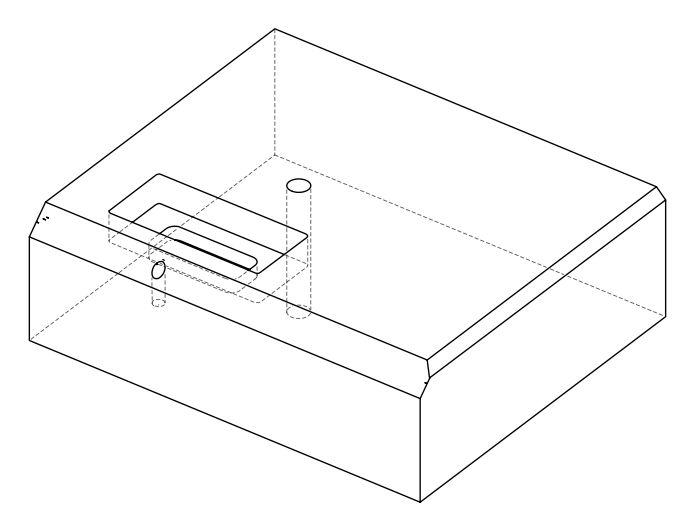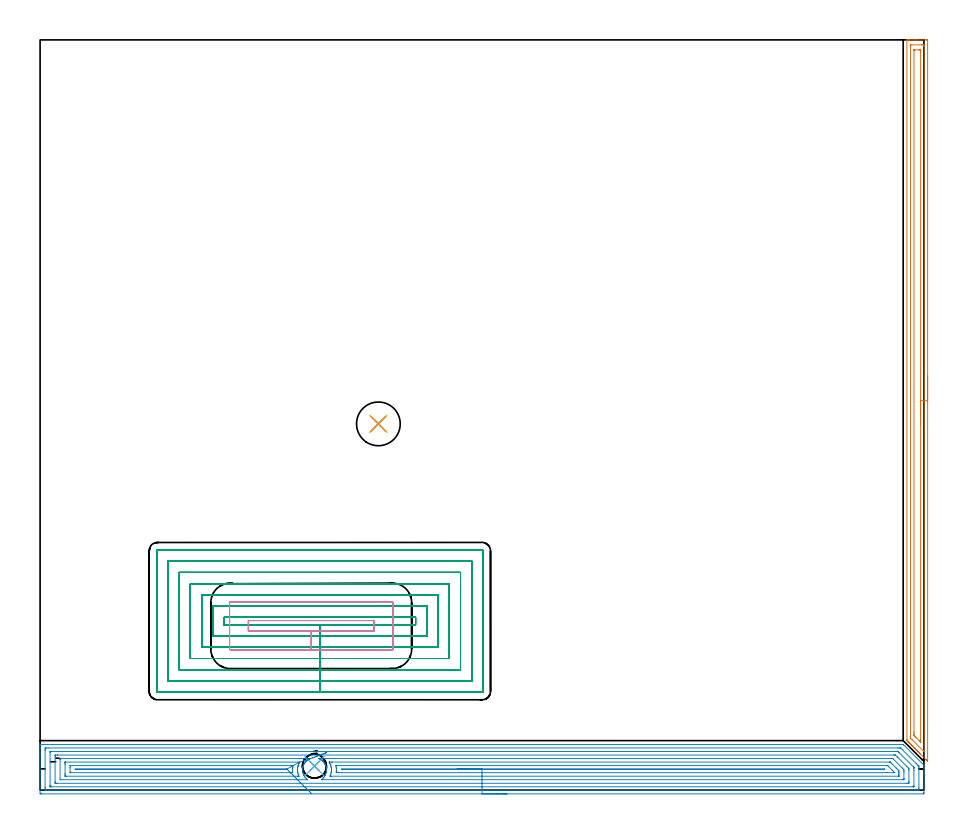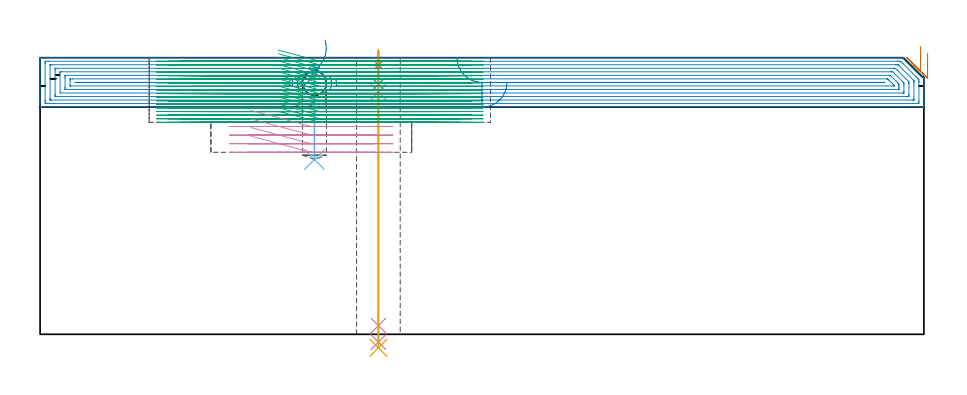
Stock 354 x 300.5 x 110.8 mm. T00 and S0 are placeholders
(PLAN: 10 operations, 7 tool changes, 103.4 min)
(1 SPOT_DRILL | STEP1HOLE | NXT0321_9005460120000 | 0.05 min | 182 mm3)
(2 SPOT_DRILL_1 | STEP1POCKET | NXT0321_9005460120000 | 0.03 min | 500 mm3)
(3 DRILL_BLIND_HOLE_INTO_CENTER | STEP1HOLE | UGT0301_191 | 0.05 min | 277 mm3)
(4 GUN_DRILL_THROUGH_HOLE | STEP1HOLE | UGT0307_003 | 0.54 min | 3882 mm3)
(5 SPADE_DRILL_TO_ENLARGE_THROUGH_HOLE | STEP1HOLE | UGT0306_008 | 0.47 min | 22270 mm3)
(6 DRILL_BLIND_HOLE_INTO_CENTER_1 | STEP1POCKET | NXT0301_067 | 0.15 min | 2520 mm3)
(7 AREA_MILL | FG_CHAMFER_SURFACE | UGT0205_001 | 7.08 min | 10128 mm3)
(8 AREA_MILL_1 | FG_CHAMFER_SURFACE_1 | UGT0205_001 | 22.66 min | 68127 mm3)
(9 MILL_RECTANGULAR_POCKET | POCKET_RECTANGULAR_STRAIGHT | NXT0201_008 | Follow Part, ap 1.5, ae 75% | 69.67 min | 222836 mm3)
(10 MILL_RECTANGULAR_POCKET_1 | POCKET_RECTANGULAR_STRAIGHT_1 | UGT0201_133 | Follow Part, ap 3.75, ae 75% | 2.71 min | 32368 mm3)
(TOOL NXT0321_9005460120000 | NC Spot Drill, 142deg, 12mm, Carbide, Uncoated | D12 PA142 FL30 Z2)
(TOOL UGT0301_191 | Twist Drill 7.1 mm | D7.1 PA118 FL66 Z2)
(TOOL UGT0307_003 | Gun Drill 7 mm | D7 PA130 FL24 Z1)
(TOOL UGT0306_008 | Spade Drill 17.5mm | D17.5 PA132 FL10 Z2)
(TOOL NXT0301_067 | Carbide Drill 9.6mm [860.1-0960-029A1-MM 2214] | D9.6 PA140 FL47 Z2)
(TOOL UGT0205_001 | Chamfer Mill 20 x 3 x 45 deg. | D20 FL50 Z2)
(TOOL NXT0201_008 | ENDMILL 6mm [2P460-0600-NA 1630] | D6 FL26 Z6)
(TOOL UGT0201_133 | Carbide End Mill 15.0 | D15 FL30 Z4)
(OP 1 SPOT_DRILL)
G17 G21 G94 G90
T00 M6
G54
G17 G0 G90 X135.5 Y146.7 S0 M3
G43 Z120.8 H0
G94 G81 G98 Z107.8 F250. R113.8
G80
M5
M2
(OP 2 SPOT_DRILL_1)
G17 G21 G94 G90
T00 M6
G54
G17 G0 G90 X109.9 Y9.6 S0 M3
G43 Z120.8 H0
G94 G81 G98 Z104.987 F250. R108.4
G80
M5
M2
(OP 3 DRILL_BLIND_HOLE_INTO_CENTER)
G17 G21 G94 G90
T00 M6
G54
G17 G0 G90 X135.5 Y146.7 S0 M3
G43 Z120.8 H0
G94 G81 G98 Z100.15 F250. R112.8
G80
M5
M2
(OP 4 GUN_DRILL_THROUGH_HOLE)
G17 G21 G94 G90
T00 M6
G54
G17 G0 G90 X135.5 Y146.7 M8
G43 Z120.8 H0
Z111.441
S716 M3
G94 G1 Z97.121 F125. M26
G4 X.084
Z3.5 F250.
G4 X.084
Z-3.132 F125.
G4 X.084
M5
M9
G0 Z111.441
Z120.8
M2
(OP 5 SPADE_DRILL_TO_ENLARGE_THROUGH_HOLE)
G17 G21 G94 G90
T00 M6
G54
G17 G0 G90 X135.5 Y146.7 S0 M3
G43 Z120.8 H0
G94 G73 G98 Z-5.396 F250. Q16.599 R112.8
G80
M5
M2
(OP 6 DRILL_BLIND_HOLE_INTO_CENTER_1)
G17 G21 G94 G90
T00 M6
G54
G17 G0 G90 X109.9 Y9.6 S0 M3
G43 Z120.8 H1
G94 G81 G98 Z70. F250. R107.4
G80
M5
M2
(OP 7 AREA_MILL)
G17 G21 G94 G90
T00 M6
G54
G17 G0 G90 X355.5 Y166. S1061 M3
G43 Z120.8 H0
Z112.5
G94 G1 Y165.962 Z111.628 F250.
Y165.848 Z110.764
Y165.659 Z109.912
Y165.397 Z109.08
Y165.063 Z108.274
Y164.66 Z107.5
Y164.192 Z106.764
Y163.66 Z106.072
Y163.071 Z105.429
Y162.428 Z104.84
Y161.736 Z104.309
Y161. Z103.84
Y160.226 Z103.437
Y159.42 Z103.103
Y158.588 Z102.841
Y157.737 Z102.652
Y156.872 Z102.538
Y156. Z102.5
Y11.731
X355.494 Y11.527 Z102.503
X355.492 Y11.518 Z102.504
X355.472 Y11.527 Z102.525
X355.023 Y11.977 Z102.977
X354.914 Y12.085 Z103.083
X354.877 Y12.122 Z103.122
X352.538 Y14.461 Z105.459
X352.494 Y14.505 Z105.505
X352.286 Y14.714 Z105.713
X352.241 Y14.758 Z105.756
X352.196 Y14.803 Z105.803
X351.989 Y15.01 Z106.01
X351.944 Y15.055 Z106.053
X351.898 Y15.101 Z106.101
X351.693 Y15.306 Z106.306
X351.647 Y15.352 Z106.35
X351.6 Y15.399 Z106.398
X351.397 Y15.602 Z106.602
X351.35 Y15.649 Z106.647
X351.303 Y15.697 Z106.696
X351.101 Y15.899 Z106.898
X351.053 Y15.946 Z106.944
X351.005 Y15.995 Z106.994
X350.805 Y16.195 Z107.194
X350.756 Y16.243 Z107.241
X350.707 Y16.293 Z107.292
X350.509 Y16.491 Z107.49
X350.459 Y16.54 Z107.538
X350.409 Y16.591 Z107.59
X350.212 Y16.787 Z107.787
X350.162 Y16.837 Z107.835
X350.111 Y16.888 Z107.888
X349.916 Y17.083 Z108.083
X349.865 Y17.134 Z108.132
X349.813 Y17.186 Z108.186
X349.62 Y17.379 Z108.379
X349.568 Y17.431 Z108.429
X349.515 Y17.484 Z108.484
X349.324 Y17.676 Z108.675
X349.271 Y17.728 Z108.726
X349.217 Y17.782 Z108.782
X349.028 Y17.972 Z108.971
X348.974 Y18.025 Z109.023
X348.92 Y18.08 Z109.079
X348.732 Y18.268 Z109.267
X348.677 Y18.322 Z109.32
X348.622 Y18.378 Z109.377
X348.436 Y18.564 Z109.563
X348.38 Y18.619 Z109.617
X348.324 Y18.676 Z109.675
X348.139 Y18.86 Z109.86
X348.083 Y18.916 Z109.914
X348.026 Y18.974 Z109.973
X347.843 Y19.156 Z110.156
X347.786 Y19.213 Z110.211
X347.727 Y19.271 Z110.27
X347.603 Y19.397 Z110.396
X347.325 Y19.675 Z110.672
X347.205 Y19.797 Z110.791
X347.2 Y20.165 Z110.8
Y300.325
X347.203 Y300.49 Z110.788
X347.253 Y300.493 Z110.739
X347.66 Y300.5 Z110.34
X347.977 Z110.022
X348.677 Z109.318
X349.918 Z108.079
X350.459 Z107.536
X351.079 Z106.916
X354.914 Z103.083
X355.187 Y300.498 Z102.81
X355.492 Y300.49 Z102.506
X355.499 Y300.185 Z102.499
X355.5 Y156. Z102.5
X354.086 Z103.914
Y15.634
X354.085 Y15.571 Z103.915
X354.081 Y15.446 Z103.919
X354.078 Y15.382 Z103.922
X354.064 Y15.393 Z103.936
X354.023 Y15.43 Z103.977
X353.753 Y15.697 Z104.247
X349.285 Y20.165 Z108.715
X348.677 Y20.776 Z109.323
X348.644 Y20.813 Z109.356
X348.63 Y20.832 Z109.37
X348.621 Y20.872 Z109.379
X348.616 Y20.996 Z109.384
X348.615 Y21.059 Z109.385
Y298.153
X348.616 Y298.216 Z109.384
X348.621 Y298.341 Z109.379
X348.632 Y298.49 Z109.368
X348.677 Y298.492 Z109.323
X349.161 Y298.499 Z108.839
X353.132 Y298.5 Z104.868
X353.616 Y298.499 Z104.384
X354.023 Y298.492 Z103.977
X354.075 Y298.49 Z103.925
X354.082 Y298.279 Z103.918
X354.085 Y298.153 Z103.915
Y298.09
X354.086 Y298.028 Z103.914
Y156.
X352.671 Z105.329
Y20.165
X352.67 Y19.735 Z105.33
X352.666 Y19.271 Z105.334
X352.665 Y19.249 Z105.335
X352.634 Y19.271 Z105.366
X352.241 Y19.66 Z105.759
X350.84 Y21.059 Z107.16
X350.459 Y21.442 Z107.541
X350.206 Y21.701 Z107.794
X350.08 Y21.832 Z107.92
X350.035 Y21.895 Z107.965
X350.034 Y21.952 Z107.966
X350.03 Y22.382 Z107.97
X350.029 Y22.846 Z107.971
Y23.278 Z107.972
Y296.303 Z107.971
X350.03 Y296.411 Z107.97
X350.033 Y296.464 Z107.967
X350.035 Y296.483 Z107.965
X350.067 Y296.49 Z107.933
X350.265 Y296.498 Z107.735
X352.045 Y296.5 Z105.955
X352.241 Y296.499 Z105.759
X352.437 Y296.497 Z105.563
X352.568 Y296.494 Z105.432
X352.665 Y296.489 Z105.335
X352.667 Y296.446 Z105.333
X352.669 Y296.303 Z105.331
X352.671 Y295.872 Z105.329
Y156.
Y155.128 Z105.367
Y154.264 Z105.48
Y153.412 Z105.669
Y152.58 Z105.932
Y151.774 Z106.265
Y151. Z106.668
X352.672 Y150.264 Z107.137
Y149.572 Z107.668
Y148.929 Z108.257
Y148.34 Z108.901
Y147.808 Z109.593
Y147.34 Z110.329
Y146.937 Z111.102
Y146.603 Z111.908
Y146.341 Z112.74
Y146.152 Z113.592
Y146.038 Z114.457
Y146. Z115.329
G0 Z120.8
M5
M2
(OP 8 AREA_MILL_1)
G17 G21 G94 G90
T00 M6
G54
G17 G0 G90 X187. Y-1.5 S1061 M3
G43 Z120.8 H0
Z101.
G94 G1 X186.962 Z100.128 F250.
X186.848 Z99.263
X186.659 Z98.412
X186.397 Z97.58
X186.063 Z96.774
X185.66 Z96.
X185.192 Z95.264
X184.66 Z94.572
X184.071 Z93.929
X183.428 Z93.34
X182.736 Z92.808
X182. Z92.34
X181.226 Z91.937
X180.42 Z91.603
X179.588 Z91.341
X178.737 Z91.152
X177.872 Z91.038
X177. Z91.
X0.614
X0.282 Y-1.496 Z91.002
X0.01 Y-1.492 Z91.006
X0. Y-1.216 Z91.282
Y14.458 Z106.953
Y16.849 Z109.344
Y17.878 Z110.377
X0.008 Y18.258 Z110.749
X0.01 Y18.297 Z110.788
X0.168 Y18.3 Z110.8
X345.348
X345.694 Z110.785
X345.932 Y18.069 Z110.568
X353.683 Y10.317 Z102.816
X353.823 Y10.179 Z102.675
X353.981 Y10.017 Z102.515
X353.996 Y9.993 Z102.49
X353.999 Y9.956 Z102.455
X354. Y9.942 Z102.441
Y8.845 Z101.339
Y7.621 Z100.118
Y7.066 Z99.56
Y-0.938 Z91.559
X353.997 Y-1.218 Z91.279
X353.99 Y-1.492 Z91.006
X353.715 Y-1.499 Z90.999
X177. Y-1.5 Z91.
Y-0.086 Z92.414
X3.331
X2.436 Y-0.084 Z92.416
X2.401 Y-0.082 Z92.418
X2.01 Y-0.049 Z92.451
X2.003 Y0.347 Z92.847
X2.001 Y0.841 Z93.341
X2. Y1.239 Z93.739
X2.001 Y15.959 Z108.459
X2.002 Y16.356 Z108.856
X2.01 Y16.849 Z109.349
X2.367 Y16.882 Z109.382
X2.401 Y16.883 Z109.383
X3.256 Y16.886 Z109.386
X343.562
X344.421 Y16.883 Z109.383
X344.455 Y16.88 Z109.38
X344.689 Y16.849 Z109.349
X345.348 Y16.201 Z108.701
X350.927 Y10.623 Z103.123
X351.599 Y9.948 Z102.448
X351.805 Y9.734 Z102.234
X351.99 Y9.532 Z102.032
X351.996 Y9.339 Z101.839
X351.999 Y8.845 Z101.345
X352. Y8.446 Z100.946
X351.999 Y0.841 Z93.341
X351.998 Y0.444 Z92.944
X351.99 Y-0.049 Z92.451
X351.633 Y-0.082 Z92.418
X351.599 Y-0.083 Z92.417
X350.743 Y-0.086 Z92.414
X177.
Y1.328 Z93.828
X4.59 Y1.329 Z93.829
X4.187 Y1.33 Z93.83
X4.053 Y1.333 Z93.833
X4.013 Y1.335 Z93.835
X4.007 Y1.42 Z93.92
X4.003 Y1.544 Z94.044
X4.001 Y1.73 Z94.23
X4. Y1.916 Z94.416
X4.001 Y15.07 Z107.57
X4.002 Y15.254 Z107.754
X4.01 Y15.441 Z107.941
X4.019 Y15.466 Z107.966
X4.037 Y15.468 Z107.968
X4.086 Y15.47 Z107.97
X4.187 Y15.471 Z107.971
X4.677 Y15.472 Z107.972
X342.669 Y15.471 Z107.971
X343.16 Y15.47 Z107.97
X343.562 Y15.466 Z107.966
X343.614 Y15.465 Z107.965
X343.672 Y15.417 Z107.917
X343.793 Y15.302 Z107.802
X344.03 Y15.07 Z107.57
X349.813 Y9.287 Z101.787
X349.92 Y9.175 Z101.675
X349.971 Y9.118 Z101.618
X349.99 Y9.082 Z101.582
X349.994 Y9.03 Z101.53
X349.998 Y8.845 Z101.345
X350. Y8.659 Z101.159
Y7.955 Z100.455
X349.999 Y1.73 Z94.23
X349.998 Y1.546 Z94.046
X349.99 Y1.359 Z93.859
X349.981 Y1.334 Z93.834
X349.963 Y1.332 Z93.832
X349.914 Y1.33 Z93.83
X349.813 Y1.329 Z93.829
X349.323 Y1.328 Z93.828
X177.
Y2.743 Z95.243
X6.741
X6.074 Y2.75 Z95.25
X6.01 Y2.762 Z95.262
X6.005 Y2.86 Z95.36
X6.002 Y3.067 Z95.567
X6. Y3.482 Z95.982
Y13.264 Z105.764
X6.002 Y13.723 Z106.223
X6.005 Y13.938 Z106.438
X6.01 Y14.04 Z106.54
X6.103 Y14.051 Z106.551
X6.866 Y14.057 Z106.557
X6.99
X341.899
X342.284 Y14.056 Z106.556
X342.476 Y14.054 Z106.554
X342.568 Y14.05 Z106.55
X342.669 Y13.972 Z106.472
X343.359 Y13.291 Z105.791
X343.562 Y13.09 Z105.59
X347.134 Y9.517 Z102.017
X347.795 Y8.845 Z101.345
X347.99 Y8.627 Z101.127
X347.995 Y8.413 Z100.913
X348. Y7.982 Z100.482
Y3.536 Z96.036
X347.998 Y3.077 Z95.577
X347.995 Y2.862 Z95.362
X347.99 Y2.76 Z95.26
X347.897 Y2.749 Z95.249
X347.134 Y2.743 Z95.243
X347.01
X177.
Y4.157 Z96.657
X113.144
X112.638 Y4.158 Z96.658
X112.904 Y4.365 Z96.865
X113.178 Y4.598 Z97.098
X113.387 Y4.81 Z97.31
X113.582 Y5.031 Z97.531
X113.837 Y5.373 Z97.873
X114.07 Y5.727 Z98.227
X114.167 Y5.916 Z98.416
X114.359 Y6.354 Z98.854
X114.509 Y6.802 Z99.302
X114.611 Y7.242 Z99.742
X114.67 Y7.687 Z100.187
X114.689 Y8.13 Z100.63
X114.665 Y8.572 Z101.072
X114.601 Y9.017 Z101.517
X114.492 Y9.457 Z101.957
X114.336 Y9.906 Z102.406
X114.138 Y10.343 Z102.843
X114.07 Y10.474 Z102.974
X113.814 Y10.858 Z103.358
X113.53 Y11.228 Z103.728
X113.178 Y11.599 Z104.099
X112.86 Y11.867 Z104.367
X112.524 Y12.113 Z104.613
X112.285 Y12.258 Z104.758
X111.846 Y12.477 Z104.977
X111.451 Y12.636 Z105.136
X111.748 Y12.64 Z105.14
X112.009 Y12.643 Z105.143
X340.641
X340.882 Y12.641 Z105.141
X341.54 Y12.636 Z105.136
X341.775 Y12.425 Z104.925
X345.357 Y8.845 Z101.345
X345.99 Y8.205 Z100.705
X345.994 Y7.955 Z100.455
X346. Y7.306 Z99.806
Y4.638 Z97.138
X345.996 Y4.398 Z96.898
X345.99 Y4.236 Z96.736
X345.984 Y4.164 Z96.664
X345.832 Y4.161 Z96.661
X345.589 Y4.158 Z96.658
X177. Y4.157 Z96.657
Y5.571 Z98.071
X116.716 Y5.572 Z98.072
X116.43 Y5.573 Z98.073
X116.18 Y5.576 Z98.076
X116.135 Y5.578 Z98.078
X116.14 Y5.615 Z98.115
X116.169 Y5.697 Z98.197
X116.345 Y6.177 Z98.677
X116.438 Y6.454 Z98.954
X116.585 Y7.066 Z99.566
X116.605 Y7.176 Z99.676
X116.649 Y7.539 Z100.039
X116.68 Y7.955 Z100.455
X116.682 Y7.99 Z100.49
X116.665 Y8.42 Z100.92
X116.629 Y8.845 Z101.345
X116.619 Y8.942 Z101.442
X116.533 Y9.375 Z101.875
X116.443 Y9.734 Z102.234
X116.307 Y10.141 Z102.641
X116.101 Y10.623 Z103.123
X116.037 Y10.764 Z103.264
X115.823 Y11.16 Z103.66
X115.8 Y11.207 Z103.707
X115.794 Y11.22 Z103.72
X115.823 Y11.222 Z103.722
X116.111 Y11.226 Z103.726
X116.716 Y11.228 Z103.728
X117.001 Y11.229 Z103.729
X340.275
X340.426 Y11.227 Z103.727
X340.501 Y11.224 Z103.724
X340.516 Y11.222 Z103.722
X340.556 Y11.187 Z103.687
X340.63 Y11.118 Z103.618
X340.882 Y10.87 Z103.37
X342.908 Y8.845 Z101.345
X343.562 Y8.188 Z100.688
X343.785 Y7.955 Z100.455
X343.99 Y7.735 Z100.235
X343.997 Y7.522 Z100.022
X343.999 Y7.066 Z99.566
X344. Y6.63 Z99.13
Y6.177 Z98.677
X343.998 Y5.742 Z98.242
X343.991 Y5.595 Z98.095
X343.989 Y5.577 Z98.077
X343.978 Y5.575 Z98.075
X343.942 Y5.573 Z98.073
X343.866 Y5.572 Z98.072
X177. Y5.571 Z98.071
Y6.985 Z99.485
X119.315
X118.619 Y6.992 Z99.492
X118.608 Y7.014 Z99.514
X118.612 Y7.066 Z99.566
X118.644 Y7.436 Z99.936
X118.669 Y7.789 Z100.289
X118.673 Y7.955 Z100.455
X118.646 Y8.701 Z101.201
X118.63 Y8.845 Z101.345
X118.502 Y9.659 Z102.159
X118.485 Y9.734 Z102.234
X118.48 Y9.757 Z102.257
X118.476 Y9.802 Z102.302
X118.502 Y9.808 Z102.308
X119.315 Y9.814 Z102.314
X119.396
X339.177
X339.339 Y9.811 Z102.311
X339.446 Y9.808 Z102.308
X339.49 Y9.801 Z102.301
X339.505 Y9.789 Z102.289
X339.566 Y9.734 Z102.234
X339.989 Y9.313 Z101.813
X341.345 Y7.955 Z100.455
X341.775 Y7.519 Z100.019
X341.99 Y7.287 Z99.787
X341.992 Y7.066 Z99.566
X341.99 Y7.011 Z99.511
X341.984 Y6.992 Z99.492
X341.937 Y6.989 Z99.489
X341.855 Y6.986 Z99.486
X339.177 Y6.985 Z99.485
X177.
Y8.399 Z100.899
X120.735
Y8.401 Z100.901
X338.203 Y8.4 Z100.9
X338.204 Y8.399 Z100.899
X338.203
X177.
X176.128 Z100.938
X175.264 Z101.051
X174.412 Z101.24
X173.58 Z101.503
X172.774 Z101.836
X172. Z102.239
X171.264 Z102.708
X170.572 Z103.239
X169.929 Z103.828
X169.34 Z104.472
X168.809 Z105.164
X168.34 Z105.899
X167.937 Z106.673
X167.603 Z107.479
X167.341 Z108.311
X167.152 Z109.163
X167.038 Z110.028
X167. Z110.899
G0 Z120.8
X114.076 Y14.788
Z117.889
G1 X114.314 Y14.877 Z117.055
X114.482 Y14.94 Z116.201
X114.58 Y14.977 Z115.335
X114.607 Y14.987 Z114.463
X114.563 Y14.971 Z113.592
X114.448 Y14.927 Z112.728
X114.263 Y14.858 Z111.879
X114.009 Y14.762 Z111.049
X113.689 Y14.642 Z110.247
X113.304 Y14.497 Z109.477
X112.858 Y14.329 Z108.747
X112.354 Y14.14 Z108.06
X111.796 Y13.93 Z107.423
X111.188 Y13.701 Z106.841
X110.535 Y13.456 Z106.317
X109.842 Y13.195 Z105.856
X109.114 Y12.921 Z105.461
X108.356 Y12.636 Z105.136
X108.263 Y12.601 Z105.101
X107.822 Y12.418 Z104.918
X107.544 Y12.274 Z104.774
X107.277 Y12.113 Z104.613
X106.929 Y11.863 Z104.363
X106.587 Y11.557 Z104.057
X106.269 Y11.228 Z103.728
X106.037 Y10.945 Z103.445
X105.842 Y10.649 Z103.149
X105.667 Y10.343 Z102.843
X105.464 Y9.906 Z102.406
X105.307 Y9.457 Z101.957
X105.215 Y9.102 Z101.602
X105.144 Y8.743 Z101.243
X105.129 Y8.572 Z101.072
X105.111 Y8.13 Z100.63
X105.125 Y7.687 Z100.187
X105.144 Y7.457 Z99.957
X105.207 Y7.128 Z99.628
X105.289 Y6.802 Z99.302
X105.441 Y6.354 Z98.854
X105.637 Y5.916 Z98.416
X105.825 Y5.58 Z98.08
X106.037 Y5.255 Z97.755
X106.218 Y5.031 Z97.531
X106.56 Y4.67 Z97.17
X106.929 Y4.335 Z96.835
X107.029 Y4.261 Z96.761
X107.151 Y4.161 Z96.661
X107.132 Y4.159 Z96.659
X107.113 Y4.158 Z96.658
X8.001 Y4.157 Z96.657
X8. Y12.162 Z104.662
X8.004 Y12.402 Z104.902
X8.01 Y12.564 Z105.064
X8.016 Y12.636 Z105.136
X8.168 Y12.639 Z105.139
X8.411 Y12.642 Z105.142
X107.813 Y12.643 Z105.143
X108.237 Y12.639 Z105.139
X108.356 Y12.636 Z105.136
X104.002 Y11.222 Z103.722
X103.871 Y10.963 Z103.463
X103.703 Y10.623 Z103.123
X103.581 Y10.363 Z102.863
X103.348 Y9.734 Z102.234
X103.341 Y9.713 Z102.213
X103.32 Y9.635 Z102.135
X103.182 Y8.982 Z101.482
X103.159 Y8.845 Z101.345
X103.121 Y8.153 Z100.653
X103.125 Y7.955 Z100.455
X103.138 Y7.607 Z100.107
X103.18 Y7.206 Z99.706
X103.208 Y7.066 Z99.566
X103.32 Y6.561 Z99.061
X103.447 Y6.177 Z98.677
X103.513 Y5.985 Z98.485
X103.67 Y5.602 Z98.102
X103.671 Y5.576 Z98.076
X103.661 Y5.575 Z98.075
X103.624 Y5.573 Z98.073
X103.32 Y5.572 Z98.072
X103.035 Y5.571 Z98.071
X10.438 Y5.572 Z98.072
X10.152 Y5.573 Z98.073
X10.059 Y5.575 Z98.075
X10.019 Y5.578 Z98.078
X10.01 Y5.597 Z98.097
X10.003 Y5.72 Z98.22
X10.001 Y6.177 Z98.677
X10. Y6.613 Z99.113
Y10.17 Z102.67
Y10.623 Z103.123
X10.002 Y11.058 Z103.558
X10.009 Y11.205 Z103.705
X10.011 Y11.223 Z103.723
X10.022 Y11.225 Z103.725
X10.058 Y11.227 Z103.727
X10.134 Y11.228 Z103.728
X103.886
X103.941 Y11.227 Z103.727
X104.002 Y11.222 Z103.722
X101.322 Y9.799 Z102.299
X101.321 Y9.78 Z102.28
X101.313 Y9.734 Z102.234
X101.201 Y9.176 Z101.676
X101.158 Y8.845 Z101.345
X101.131 Y8.357 Z100.857
X101.126 Y7.955 Z100.455
X101.148 Y7.45 Z99.95
X101.185 Y7.003 Z99.503
X100.964 Y6.992 Z99.492
X100.803 Y6.987 Z99.487
X100.721 Y6.986 Z99.486
X12.305
X12.225 Y6.987 Z99.487
X12.144 Y6.99 Z99.49
X12.01 Y6.998 Z99.498
X12.007 Y7.066 Z99.566
X12.002 Y7.288 Z99.788
X12. Y9.068 Z101.568
X12.007 Y9.734 Z102.234
X12.01 Y9.789 Z102.289
X12.016 Y9.808 Z102.308
X12.063 Y9.811 Z102.311
X12.145 Y9.814 Z102.314
X12.225
X13.037 Y9.815 Z102.315
X100.722 Y9.814 Z102.314
X100.884 Y9.813 Z102.313
X101.208 Y9.808 Z102.308
X101.322 Y9.799 Z102.299
X98.856 Y8.399 Z100.899
X14.011
X14.01 Y8.401 Z100.901
X98.854
X98.856 Y8.399 Z100.899
X99.376 Y7.881 Z100.428
X99.923 Y7.336 Z100.022
X100.493 Y6.769 Z99.686
X101.082 Y6.182 Z99.42
X101.685 Y5.582 Z99.228
X102.298 Y4.972 Z99.111
X102.915 Y4.357 Z99.07
X103.533 Y3.742 Z99.105
X104.146 Y3.131 Z99.216
X104.75 Y2.53 Z99.401
X105.34 Y1.942 Z99.661
X105.912 Y1.372 Z99.992
X106.461 Y0.825 Z100.392
X106.984 Y0.305 Z100.858
X107.476 Y-0.185 Z101.386
X107.933 Y-0.64 Z101.973
X108.352 Y-1.058 Z102.614
X108.73 Y-1.434 Z103.305
G0 Z120.8
M5
M2
(OP 9 MILL_RECTANGULAR_POCKET)
G17 G21 G94 G90
T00 M6
G54
G17 G0 G90 X95.484 Y66.2 S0 M3
G43 Z120.8 H1
Z113.8
G94 G1 X112.05 Z109.361 F250.
X150.4 F500.
Y69.2
X73.7
Y66.2
X112.05
Y61.7
X154.9
Y73.7
X69.2
Y61.7
X112.05
Y57.2
X159.4
Y78.2
X64.7
Y57.2
X112.05
Y52.7
X163.9
Y82.7
X60.2
Y52.7
X112.05
Y48.2
X168.4
Y87.2
X55.7
Y48.2
X112.05
Y43.7
X172.9
Y91.7
X51.2
Y43.7
X112.05
Y39.2
X177.1
G3 X177.4 Y39.5 R0.3
G1 Y95.9
G3 X177.1 Y96.2 R0.3
G1 X47.
G3 X46.7 Y95.9 R0.3
G1 Y39.5
G3 X47. Y39.2 R0.3
G1 X112.05
X113.05
G0 X95.484 Y66.2 Z112.361
G1 X112.05 Z107.922 F250.
X150.4 F500.
Y69.2
X73.7
Y66.2
X112.05
Y61.7
X154.9
Y73.7
X69.2
Y61.7
X112.05
Y57.2
X159.4
Y78.2
X64.7
Y57.2
X112.05
Y52.7
X163.9
Y82.7
X60.2
Y52.7
X112.05
Y48.2
X168.4
Y87.2
X55.7
Y48.2
X112.05
Y43.7
X172.9
Y91.7
X51.2
Y43.7
X112.05
Y39.2
X177.1
G3 X177.4 Y39.5 R0.3
G1 Y95.9
G3 X177.1 Y96.2 R0.3
G1 X47.
G3 X46.7 Y95.9 R0.3
G1 Y39.5
G3 X47. Y39.2 R0.3
G1 X112.05
X113.05
G0 X95.484 Y66.2 Z110.922
G1 X112.05 Z106.483 F250.
X150.4 F500.
Y69.2
X73.7
Y66.2
X112.05
Y61.7
X154.9
Y73.7
X69.2
Y61.7
X112.05
Y57.2
X159.4
Y78.2
X64.7
Y57.2
X112.05
Y52.7
X163.9
Y82.7
X60.2
Y52.7
X112.05
Y48.2
X168.4
Y87.2
X55.7
Y48.2
X112.05
Y43.7
X172.9
Y91.7
X51.2
Y43.7
X112.05
Y39.2
X177.1
G3 X177.4 Y39.5 R0.3
G1 Y95.9
G3 X177.1 Y96.2 R0.3
G1 X47.
G3 X46.7 Y95.9 R0.3
G1 Y39.5
G3 X47. Y39.2 R0.3
G1 X112.05
X113.05
G0 X95.484 Y66.2 Z109.483
G1 X112.05 Z105.044 F250.
X150.4 F500.
Y69.2
X73.7
Y66.2
X112.05
Y61.7
X154.9
Y73.7
X69.2
Y61.7
X112.05
Y57.2
X159.4
Y78.2
X64.7
Y57.2
X112.05
Y52.7
X163.9
Y82.7
X60.2
Y52.7
X112.05
Y48.2
X168.4
Y87.2
X55.7
Y48.2
X112.05
Y43.7
X172.9
Y91.7
X51.2
Y43.7
X112.05
Y39.2
X177.1
G3 X177.4 Y39.5 R0.3
G1 Y95.9
G3 X177.1 Y96.2 R0.3
G1 X47.
G3 X46.7 Y95.9 R0.3
G1 Y39.5
G3 X47. Y39.2 R0.3
G1 X112.05
X113.05
G0 X95.484 Y66.2 Z108.044
G1 X112.05 Z103.605 F250.
X150.4 F500.
Y69.2
X73.7
Y66.2
X112.05
Y61.7
X154.9
Y73.7
X69.2
Y61.7
X112.05
Y57.2
X159.4
Y78.2
X64.7
Y57.2
X112.05
Y52.7
X163.9
Y82.7
X60.2
Y52.7
X112.05
Y48.2
X168.4
Y87.2
X55.7
Y48.2
X112.05
Y43.7
X172.9
Y91.7
X51.2
Y43.7
X112.05
Y39.2
X177.1
G3 X177.4 Y39.5 R0.3
G1 Y95.9
G3 X177.1 Y96.2 R0.3
G1 X47.
G3 X46.7 Y95.9 R0.3
G1 Y39.5
G3 X47. Y39.2 R0.3
G1 X112.05
X113.05
G0 X95.484 Y66.2 Z106.605
G1 X112.05 Z102.167 F250.
X150.4 F500.
Y69.2
X73.7
Y66.2
X112.05
Y61.7
X154.9
Y73.7
X69.2
Y61.7
X112.05
Y57.2
X159.4
Y78.2
X64.7
Y57.2
X112.05
Y52.7
X163.9
Y82.7
X60.2
Y52.7
X112.05
Y48.2
X168.4
Y87.2
X55.7
Y48.2
X112.05
Y43.7
X172.9
Y91.7
X51.2
Y43.7
X112.05
Y39.2
X177.1
G3 X177.4 Y39.5 R0.3
G1 Y95.9
G3 X177.1 Y96.2 R0.3
G1 X47.
G3 X46.7 Y95.9 R0.3
G1 Y39.5
G3 X47. Y39.2 R0.3
G1 X112.05
X113.05
G0 X95.484 Y66.2 Z105.167
G1 X112.05 Z100.728 F250.
X150.4 F500.
Y69.2
X73.7
Y66.2
X112.05
Y61.7
X154.9
Y73.7
X69.2
Y61.7
X112.05
Y57.2
X159.4
Y78.2
X64.7
Y57.2
X112.05
Y52.7
X163.9
Y82.7
X60.2
Y52.7
X112.05
Y48.2
X168.4
Y87.2
X55.7
Y48.2
X112.05
Y43.7
X172.9
Y91.7
X51.2
Y43.7
X112.05
Y39.2
X177.1
G3 X177.4 Y39.5 R0.3
G1 Y95.9
G3 X177.1 Y96.2 R0.3
G1 X47.
G3 X46.7 Y95.9 R0.3
G1 Y39.5
G3 X47. Y39.2 R0.3
G1 X112.05
X113.05
G0 X95.484 Y66.2 Z103.728
G1 X112.05 Z99.289 F250.
X150.4 F500.
Y69.2
X73.7
Y66.2
X112.05
Y61.7
X154.9
Y73.7
X69.2
Y61.7
X112.05
Y57.2
X159.4
Y78.2
X64.7
Y57.2
X112.05
Y52.7
X163.9
Y82.7
X60.2
Y52.7
X112.05
Y48.2
X168.4
Y87.2
X55.7
Y48.2
X112.05
Y43.7
X172.9
Y91.7
X51.2
Y43.7
X112.05
Y39.2
X177.1
G3 X177.4 Y39.5 R0.3
G1 Y95.9
G3 X177.1 Y96.2 R0.3
G1 X47.
G3 X46.7 Y95.9 R0.3
G1 Y39.5
G3 X47. Y39.2 R0.3
G1 X112.05
X113.05
G0 X95.484 Y66.2 Z102.289
G1 X112.05 Z97.85 F250.
X150.4 F500.
Y69.2
X73.7
Y66.2
X112.05
Y61.7
X154.9
Y73.7
X69.2
Y61.7
X112.05
Y57.2
X159.4
Y78.2
X64.7
Y57.2
X112.05
Y52.7
X163.9
Y82.7
X60.2
Y52.7
X112.05
Y48.2
X168.4
Y87.2
X55.7
Y48.2
X112.05
Y43.7
X172.9
Y91.7
X51.2
Y43.7
X112.05
Y39.2
X177.1
G3 X177.4 Y39.5 R0.3
G1 Y95.9
G3 X177.1 Y96.2 R0.3
G1 X47.
G3 X46.7 Y95.9 R0.3
G1 Y39.5
G3 X47. Y39.2 R0.3
G1 X112.05
X113.05
G0 X95.484 Y66.2 Z100.85
G1 X112.05 Z96.411 F250.
X150.4 F500.
Y69.2
X73.7
Y66.2
X112.05
Y61.7
X154.9
Y73.7
X69.2
Y61.7
X112.05
Y57.2
X159.4
Y78.2
X64.7
Y57.2
X112.05
Y52.7
X163.9
Y82.7
X60.2
Y52.7
X112.05
Y48.2
X168.4
Y87.2
X55.7
Y48.2
X112.05
Y43.7
X172.9
Y91.7
X51.2
Y43.7
X112.05
Y39.2
X177.1
G3 X177.4 Y39.5 R0.3
G1 Y95.9
G3 X177.1 Y96.2 R0.3
G1 X47.
G3 X46.7 Y95.9 R0.3
G1 Y39.5
G3 X47. Y39.2 R0.3
G1 X112.05
X113.05
G0 X95.484 Y66.2 Z99.411
G1 X112.05 Z94.972 F250.
X150.4 F500.
Y69.2
X73.7
Y66.2
X112.05
Y61.7
X154.9
Y73.7
X69.2
Y61.7
X112.05
Y57.2
X159.4
Y78.2
X64.7
Y57.2
X112.05
Y52.7
X163.9
Y82.7
X60.2
Y52.7
X112.05
Y48.2
X168.4
Y87.2
X55.7
Y48.2
X112.05
Y43.7
X172.9
Y91.7
X51.2
Y43.7
X112.05
Y39.2
X177.1
G3 X177.4 Y39.5 R0.3
G1 Y95.9
G3 X177.1 Y96.2 R0.3
G1 X47.
G3 X46.7 Y95.9 R0.3
G1 Y39.5
G3 X47. Y39.2 R0.3
G1 X112.05
X113.05
G0 X95.484 Y66.2 Z97.972
G1 X112.05 Z93.533 F250.
X150.4 F500.
Y69.2
X73.7
Y66.2
X112.05
Y61.7
X154.9
Y73.7
X69.2
Y61.7
X112.05
Y57.2
X159.4
Y78.2
X64.7
Y57.2
X112.05
Y52.7
X163.9
Y82.7
X60.2
Y52.7
X112.05
Y48.2
X168.4
Y87.2
X55.7
Y48.2
X112.05
Y43.7
X172.9
Y91.7
X51.2
Y43.7
X112.05
Y39.2
X177.1
G3 X177.4 Y39.5 R0.3
G1 Y95.9
G3 X177.1 Y96.2 R0.3
G1 X47.
G3 X46.7 Y95.9 R0.3
G1 Y39.5
G3 X47. Y39.2 R0.3
G1 X112.05
X113.05
G0 X95.484 Y66.2 Z96.533
G1 X112.05 Z92.094 F250.
X150.4 F500.
Y69.2
X73.7
Y66.2
X112.05
Y61.7
X154.9
Y73.7
X69.2
Y61.7
X112.05
Y57.2
X159.4
Y78.2
X64.7
Y57.2
X112.05
Y52.7
X163.9
Y82.7
X60.2
Y52.7
X112.05
Y48.2
X168.4
Y87.2
X55.7
Y48.2
X112.05
Y43.7
X172.9
Y91.7
X51.2
Y43.7
X112.05
Y39.2
X177.1
G3 X177.4 Y39.5 R0.3
G1 Y95.9
G3 X177.1 Y96.2 R0.3
G1 X47.
G3 X46.7 Y95.9 R0.3
G1 Y39.5
G3 X47. Y39.2 R0.3
G1 X112.05
X113.05
G0 X95.484 Y66.2 Z95.094
G1 X112.05 Z90.656 F250.
X150.4 F500.
Y69.2
X73.7
Y66.2
X112.05
Y61.7
X154.9
Y73.7
X69.2
Y61.7
X112.05
Y57.2
X159.4
Y78.2
X64.7
Y57.2
X112.05
Y52.7
X163.9
Y82.7
X60.2
Y52.7
X112.05
Y48.2
X168.4
Y87.2
X55.7
Y48.2
X112.05
Y43.7
X172.9
Y91.7
X51.2
Y43.7
X112.05
Y39.2
X177.1
G3 X177.4 Y39.5 R0.3
G1 Y95.9
G3 X177.1 Y96.2 R0.3
G1 X47.
G3 X46.7 Y95.9 R0.3
G1 Y39.5
G3 X47. Y39.2 R0.3
G1 X112.05
X113.05
G0 X95.484 Y66.2 Z93.656
G1 X112.05 Z89.217 F250.
X150.4 F500.
Y69.2
X73.7
Y66.2
X112.05
Y61.7
X154.9
Y73.7
X69.2
Y61.7
X112.05
Y57.2
X159.4
Y78.2
X64.7
Y57.2
X112.05
Y52.7
X163.9
Y82.7
X60.2
Y52.7
X112.05
Y48.2
X168.4
Y87.2
X55.7
Y48.2
X112.05
Y43.7
X172.9
Y91.7
X51.2
Y43.7
X112.05
Y39.2
X177.1
G3 X177.4 Y39.5 R0.3
G1 Y95.9
G3 X177.1 Y96.2 R0.3
G1 X47.
G3 X46.7 Y95.9 R0.3
G1 Y39.5
G3 X47. Y39.2 R0.3
G1 X112.05
X113.05
G0 X95.484 Y66.2 Z92.217
G1 X112.05 Z87.778 F250.
X150.4 F500.
Y69.2
X73.7
Y66.2
X112.05
Y61.7
X154.9
Y73.7
X69.2
Y61.7
X112.05
Y57.2
X159.4
Y78.2
X64.7
Y57.2
X112.05
Y52.7
X163.9
Y82.7
X60.2
Y52.7
X112.05
Y48.2
X168.4
Y87.2
X55.7
Y48.2
X112.05
Y43.7
X172.9
Y91.7
X51.2
Y43.7
X112.05
Y39.2
X177.1
G3 X177.4 Y39.5 R0.3
G1 Y95.9
G3 X177.1 Y96.2 R0.3
G1 X47.
G3 X46.7 Y95.9 R0.3
G1 Y39.5
G3 X47. Y39.2 R0.3
G1 X112.05
X113.05
G0 X95.484 Y66.2 Z90.778
G1 X112.05 Z86.339 F250.
X150.4 F500.
Y69.2
X73.7
Y66.2
X112.05
Y61.7
X154.9
Y73.7
X69.2
Y61.7
X112.05
Y57.2
X159.4
Y78.2
X64.7
Y57.2
X112.05
Y52.7
X163.9
Y82.7
X60.2
Y52.7
X112.05
Y48.2
X168.4
Y87.2
X55.7
Y48.2
X112.05
Y43.7
X172.9
Y91.7
X51.2
Y43.7
X112.05
Y39.2
X177.1
G3 X177.4 Y39.5 R0.3
G1 Y95.9
G3 X177.1 Y96.2 R0.3
G1 X47.
G3 X46.7 Y95.9 R0.3
G1 Y39.5
G3 X47. Y39.2 R0.3
G1 X112.05
X113.05
G0 X95.484 Y66.2 Z89.339
G1 X112.05 Z84.9 F250.
X150.4 F500.
Y69.2
X73.7
Y66.2
X112.05
Y61.7
X154.9
Y73.7
X69.2
Y61.7
X112.05
Y57.2
X159.4
Y78.2
X64.7
Y57.2
X112.05
Y52.7
X163.9
Y82.7
X60.2
Y52.7
X112.05
Y48.2
X168.4
Y87.2
X55.7
Y48.2
X112.05
Y43.7
X172.9
Y91.7
X51.2
Y43.7
X112.05
Y39.2
X177.1
G3 X177.4 Y39.5 R0.3
G1 Y95.9
G3 X177.1 Y96.2 R0.3
G1 X47.
G3 X46.7 Y95.9 R0.3
G1 Y39.5
G3 X47. Y39.2 R0.3
G1 X112.05
X113.05
G0 Z120.8
M5
M2
(OP 10 MILL_RECTANGULAR_POCKET_1)
G17 G21 G94 G90
T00 M6
G54
G17 G0 G90 X84.545 Y63.7 S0 M3
G43 Z120.8 H0
Z89.682
G94 G1 X108.6 Z83.236 F250.
X133.8 F500.
Y67.9
X83.4
Y63.7
X108.6
Y56.2
X141.
G3 X141.3 Y56.5 R0.3
G1 Y75.1
G3 X141. Y75.4 R0.3
G1 X76.2
G3 X75.9 Y75.1 R0.3
G1 Y56.5
G3 X76.2 Y56.2 R0.3
G1 X108.6
X109.6
G0 X84.545 Y63.7 Z86.236
G1 X108.6 Z79.791 F250.
X133.8 F500.
Y67.9
X83.4
Y63.7
X108.6
Y56.2
X141.
G3 X141.3 Y56.5 R0.3
G1 Y75.1
G3 X141. Y75.4 R0.3
G1 X76.2
G3 X75.9 Y75.1 R0.3
G1 Y56.5
G3 X76.2 Y56.2 R0.3
G1 X108.6
X109.6
G0 X84.545 Y63.7 Z82.791
G1 X108.6 Z76.345 F250.
X133.8 F500.
Y67.9
X83.4
Y63.7
X108.6
Y56.2
X141.
G3 X141.3 Y56.5 R0.3
G1 Y75.1
G3 X141. Y75.4 R0.3
G1 X76.2
G3 X75.9 Y75.1 R0.3
G1 Y56.5
G3 X76.2 Y56.2 R0.3
G1 X108.6
X109.6
G0 X84.545 Y63.7 Z79.345
G1 X108.6 Z72.9 F250.
X133.8 F500.
Y67.9
X83.4
Y63.7
X108.6
Y56.2
X141.
G3 X141.3 Y56.5 R0.3
G1 Y75.1
G3 X141. Y75.4 R0.3
G1 X76.2
G3 X75.9 Y75.1 R0.3
G1 Y56.5
G3 X76.2 Y56.2 R0.3
G1 X108.6
X109.6
G0 Z120.8
M5
M2
